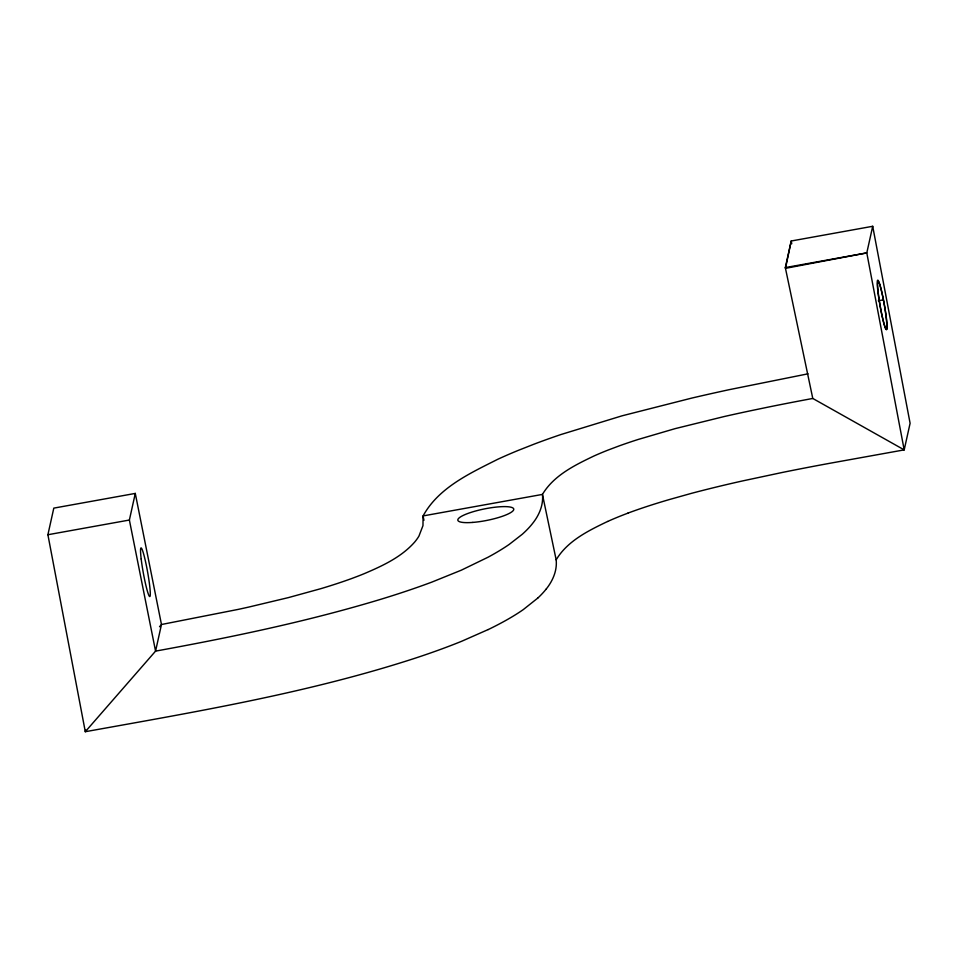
<?xml version="1.0" encoding="UTF-8"?>
<svg xmlns="http://www.w3.org/2000/svg" width="958" height="958" viewBox="0 0 958 958"><rect width="100%" height="100%" fill="white"/><g stroke="black" fill="none" stroke-linecap="round" stroke-linejoin="round"><path stroke-width="1.44" d="M47.9 534.732L53.804 508.123L135.282 493.418L161.471 624.508L155.567 651.117L85.298 731.708L47.9 534.732L129.378 520.038L135.282 493.418M85.669 730.044L85.298 731.708C195.54 711.842 306.572 693.281 413.413 658.757A282.61 58.27 -11.3 0 0 461.66 641.273L488.149 629.574M872.702 226.292L866.798 252.9L904.196 449.877L812.779 398.456L785.32 267.593L791.224 240.997L872.702 226.292L910.1 423.268L904.196 449.877L828.993 463.433A532.935 109.895 -11.3 0 0 782.458 472.426L742.462 480.952A293.962 60.617 -11.3 0 0 691.365 493.37L669.69 499.453A191.241 39.434 -11.3 0 0 627.861 513.141M546.144 589.134C552.742 580.955 557.317 570.525 556.167 559.843C567.399 540.899 588.499 530.636 607.588 521.475M159.519 626.748L161.471 624.508L238.135 609.408A355.586 73.323 -11.3 0 0 248.697 607.085L288.346 597.624L320.643 588.727A174.643 36.009 -11.3 0 0 351.933 578.44L357.262 576.429A152.741 31.494 -11.3 0 0 363.86 573.818C382.158 566.022 401.139 557.364 414.575 542.18A363.932 75.047 -11.3 0 0 418.957 536.061L422.969 525.631L423.089 515.919C438.572 487.55 470.294 473.156 497.801 459.265A299.89 61.839 -11.3 0 1 517.859 450.547L534.289 444.069A298.728 61.599 -11.3 0 1 560.741 434.597L622.101 415.808L691.963 398.037A482.94 99.584 -11.3 0 1 728.966 389.726L808.001 373.824M537.749 598.103L523.331 609.563A314.068 64.761 -11.3 0 1 488.209 629.574M627.945 513.141L627.753 513.213A172.452 35.566 -11.3 0 0 607.671 521.451M785.32 267.593L866.798 252.9L785.476 268.348L791.224 240.997L791.751 243.727M878.342 300.752L883.42 299.842M556.167 559.843L542.444 494.412C553.7 475.479 574.74 465.193 593.864 456.044A174.584 35.997 -11.3 0 1 607.863 450.152L619.431 445.805A185.133 38.176 -11.3 0 1 638.1 439.483L675.15 428.633L724.212 416.538A386.146 79.622 -11.3 0 1 751.731 410.527L768.735 406.994A529.894 109.26 -11.3 0 1 812.779 398.456M129.378 520.038L155.567 651.117C231.094 637.345 306.452 621.706 380.015 599.528A289.747 59.743 -11.3 0 0 431.914 582.081L461.289 570.19L487.969 557.257A320.559 66.102 -11.3 0 0 509.237 544.384L522.206 534.324A426.717 87.992 -11.3 0 0 532.385 523.703C539.019 515.548 543.593 505.094 542.444 494.412L423.089 515.919L423.927 520.302M546.132 589.134A433.806 89.453 -11.3 0 1 537.761 598.103M472.833 522.409A28.489 5.868 -11.3 0 0 513.751 509.057A28.489 5.868 -11.3 0 0 470.881 512.422A28.489 5.868 -11.3 0 0 472.833 522.409M878.139 293.316A24.692 2.191 79.8 0 0 886.581 329.54A24.692 2.191 79.8 0 0 881.923 292.885A24.692 2.144 80.3 0 0 878.282 293.232A24.692 2.144 80.3 0 0 886.354 329.588A24.692 2.144 80.3 0 0 882.007 292.932A24.692 2.191 79.8 0 0 878.139 293.316M141.185 559.005A24.692 2.191 79.8 0 0 149.652 596.535A24.692 2.191 79.8 0 0 145.448 561.28A24.692 2.191 79.8 0 0 141.185 559.005"/></g></svg>
